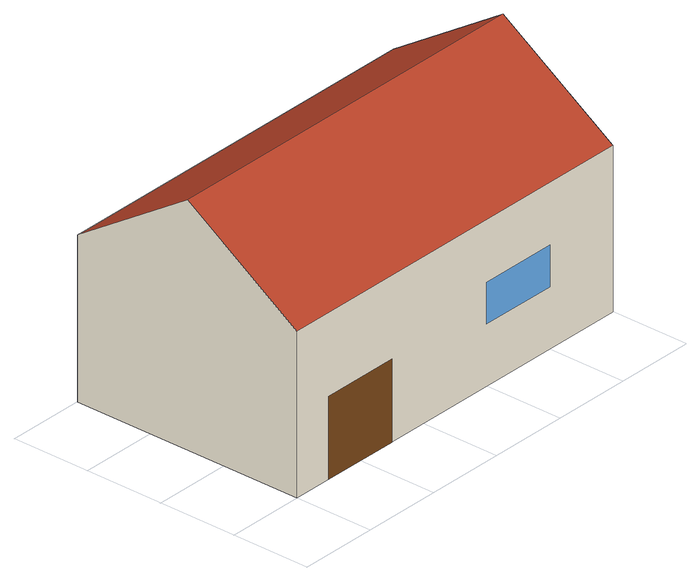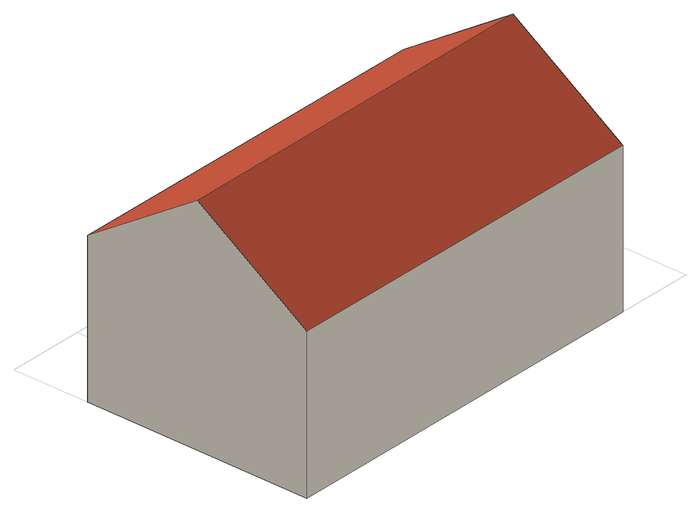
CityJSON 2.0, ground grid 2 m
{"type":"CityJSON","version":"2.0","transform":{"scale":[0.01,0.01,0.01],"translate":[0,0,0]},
"CityObjects":{
"building1":{"type":"Building","attributes":{"name":"Mert_Test_Building","measuredHeight":6,"yearOfConstruction":2024,"+customNote":"LoD0-3; LoD3 contains a door and a window as semantic surfaces."},"geometry":[{"type":"Solid","lod":"3","boundaries":[[[[0,1,2,3]],[[0,3,4,5],[6,7,8,9],[10,11,12,13]],[[1,14,15,2]],[[0,5,16,14,1]],[[3,2,15,17,4]],[[5,4,17,16]],[[16,17,15,14]],[[6,9,8,7]],[[10,13,12,11]]]],"semantics":{"surfaces":[{"type":"GroundSurface"},{"type":"WallSurface"},{"type":"RoofSurface"},{"type":"Door"},{"type":"Window"}],"values":[[0,1,1,1,1,2,2,3,4]]}}]}
},
"vertices":[
[0,0,0],[0,600,0],[1000,600,0],[1000,0,0],[1000,0,400],[0,0,400],[100,0,0],[100,0,200],[300,0,200],[300,0,0],[600,0,150],[600,0,250],[800,0,250],[800,0,150],[0,600,400],[1000,600,400],[0,300,600],[1000,300,600]
]}
